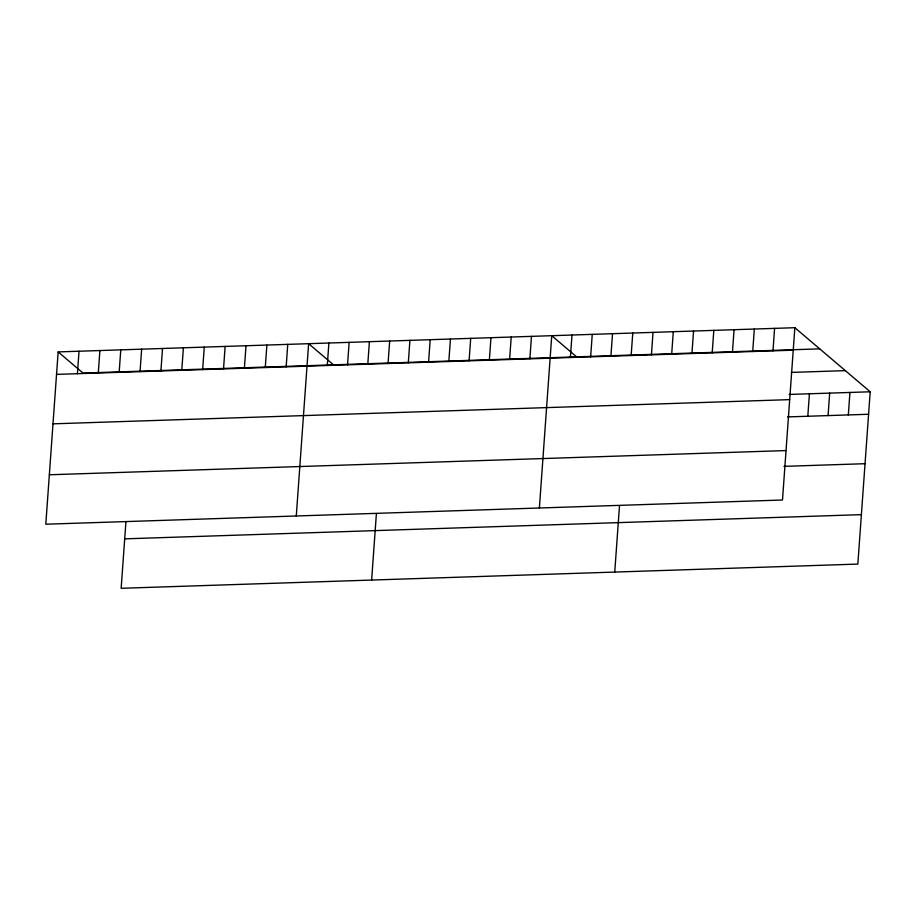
<?xml version="1.0" encoding="UTF-8"?>
<svg xmlns="http://www.w3.org/2000/svg" width="916" height="916" viewBox="0 0 916 916"><rect width="100%" height="100%" fill="white"/><g stroke="black" fill="none" stroke-linecap="round" stroke-linejoin="round"><path stroke-width="1.37" d="M58.155 351.916L45.8 524.215L782.493 500.01L794.848 327.71L58.155 351.916L83.013 373.064L819.717 348.859M77.413 373.705L79.028 351.229M98.287 373.018L99.901 350.542M119.16 372.331L120.775 349.866M125.916 521.868L121.152 588.29L857.845 564.084L870.2 391.785L794.848 327.71M140.034 371.644L141.648 349.179M160.907 370.957L162.521 348.492M181.78 370.282L183.395 347.805M202.654 369.595L204.257 347.118M223.527 368.908L225.13 346.431M244.4 368.221L246.003 345.744M265.274 367.534L266.877 345.057M286.147 366.847L287.75 344.37M296.28 515.983L308.623 343.683L333.493 364.831M327.275 365.495L328.89 343.019M347.53 364.831L349.145 342.355M367.797 364.167L369.4 341.691M371.633 580.057L376.396 513.636M388.052 363.503L389.666 341.027M408.307 362.828L409.921 340.363M428.574 362.163L430.188 339.699M448.829 361.499L450.443 339.023M469.095 360.835L470.698 338.359M489.35 360.171L490.965 337.695M509.605 359.507L511.22 337.031M529.872 358.843L531.475 336.367M539.387 508.002L551.741 335.703L576.599 356.839M570.382 357.503L571.996 335.038M590.648 356.839L592.251 334.363M610.903 356.175L612.518 333.699M614.739 572.065L619.502 505.643M631.158 355.511L632.773 333.035M651.425 354.847L653.028 332.371M671.68 354.183L673.294 331.707M691.935 353.507L693.549 331.042M712.201 352.843L713.816 330.378M732.457 352.179L734.071 329.703M752.723 351.515L754.326 329.039M772.978 350.851L774.592 328.375M807.809 416.253L809.423 393.777M828.075 415.589L829.678 393.113M848.331 414.925L849.945 392.449M56.54 374.392L793.233 350.187M791.31 372.411L845.331 370.637M789.168 394.441L870.2 391.785M52.991 423.833L789.695 399.628M787.554 416.917L868.586 414.261M49.349 474.774L786.043 450.569M784.004 466.358L865.048 463.702M124.702 538.848L861.395 514.643"/></g></svg>
